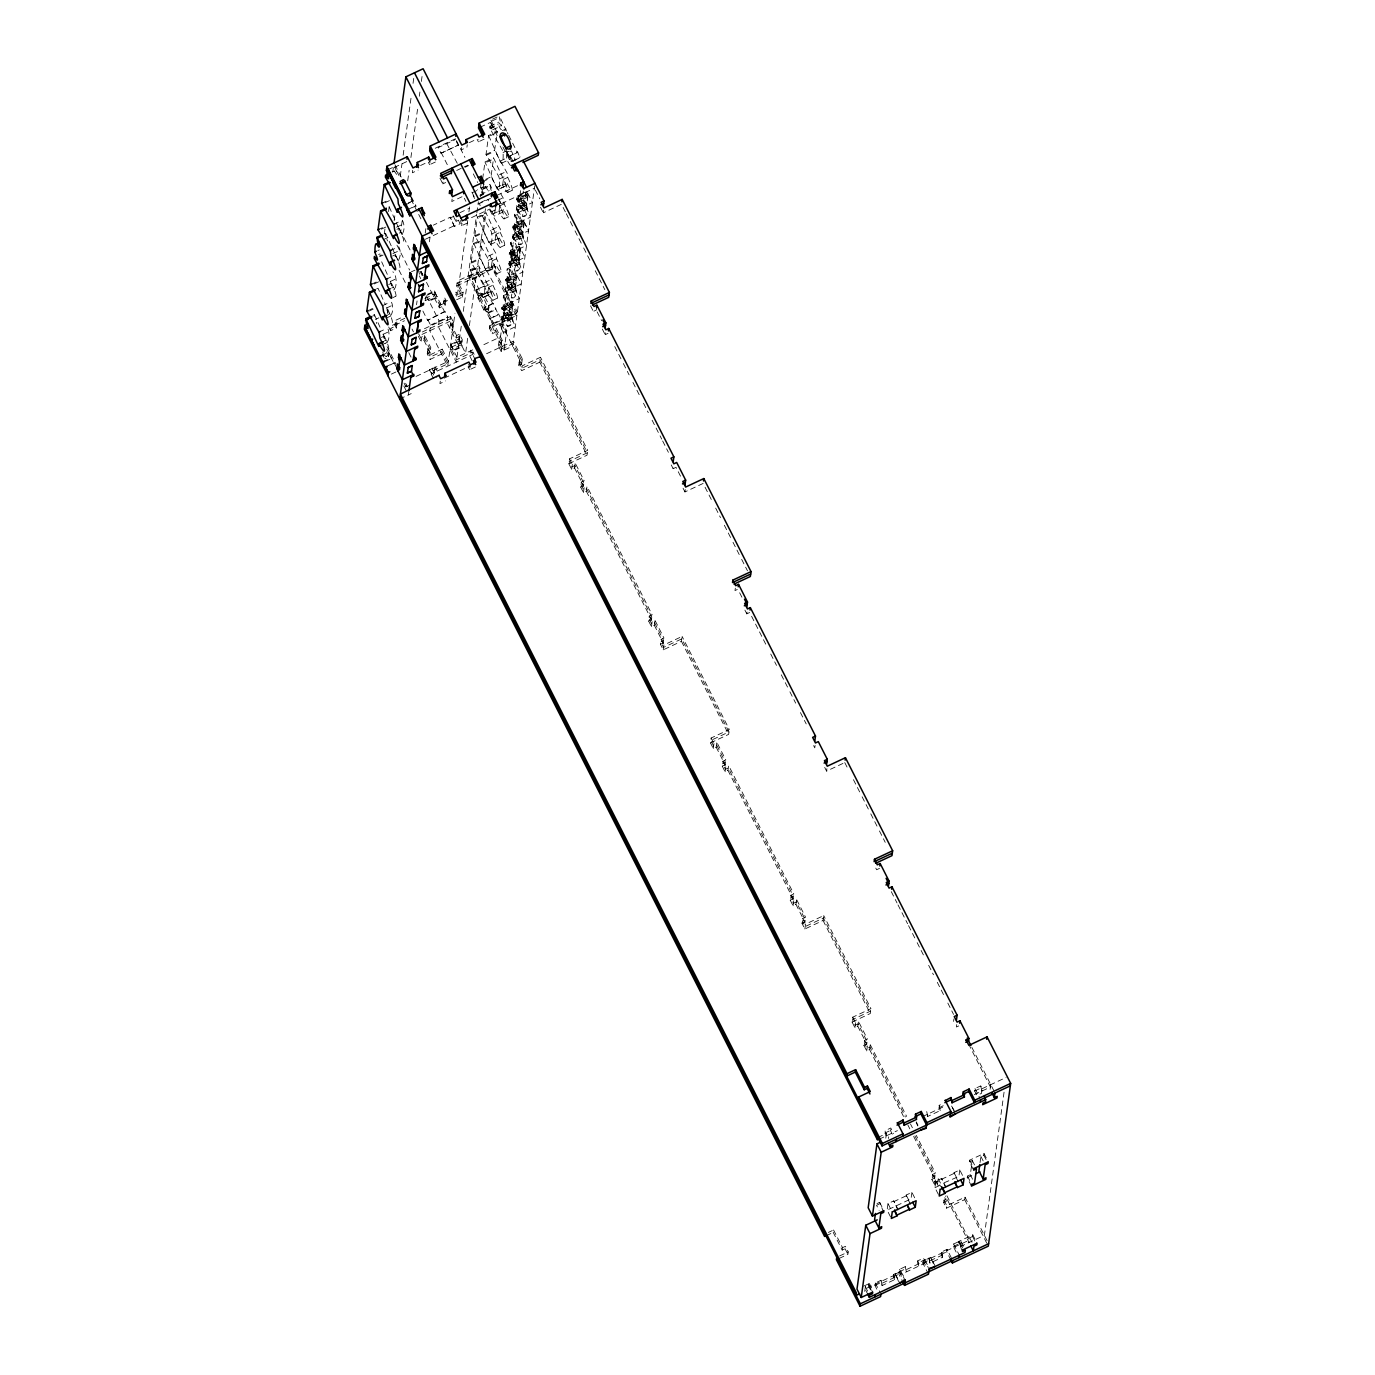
<?xml version="1.0" encoding="UTF-8"?>
<svg xmlns="http://www.w3.org/2000/svg" width="1375" height="1375" viewBox="0 0 1375 1375"><rect width="100%" height="100%" fill="white"/><g stroke="black" fill="none" stroke-linecap="round" stroke-linejoin="round"><path stroke-width="0.75" stroke-dasharray="5 3.75" d="M477.795 297.43L484.052 310.544L488.366 308.533L488.692 306.075C488.641 302.62 479.703 285.055 477.795 297.43C483.209 290.486 486.269 306.212 488.366 308.533A2.406 2.32 7.8 0 1 487.231 311.644A2.406 2.32 7.8 0 1 484.017 310.561M478.139 294.989L478.277 296.141M518.856 249.167L520.042 253.584L515.745 255.595C507.152 281.222 511.844 237.377 519.991 263.966C522.981 269.345 510.778 276.839 515.677 265.994L510.245 253.189L518.856 249.167L520.266 251.952L511.655 255.991L510.641 250.216L519.269 246.177L524.923 257.348L513.442 262.728L513.666 261.095L516.536 259.755L512.291 251.367L513.459 242.705L510.589 244.045L514.834 252.416L510.812 242.412L522.294 237.033L524.305 222.389L512.823 227.769L517.069 236.139L513.047 226.136L515.917 224.795L517.344 214.483L514.473 215.841L518.719 224.211L518.942 222.578L514.697 214.208L526.178 208.828L528.189 194.167L516.708 199.547L520.953 207.934L516.931 197.931L519.802 196.591L521.262 185.952M516.536 259.755L517.705 251.075L513.459 242.705M433.452 378.623L429.206 370.253L435.067 366.747L434.277 372.436L436.82 377.455M384.364 233.252L384.948 229.023M392.803 171.944L393.37 167.716M374.155 316.388L374.395 314.669L372.952 315.356M384.141 233.956L385.584 233.286L385.825 236.775M388.558 211.578L389.211 206.852L387.784 207.522M394.144 220.773L395.02 214.431M400.245 176.378L401.998 163.694M403.15 155.237L411.297 96.044M413.033 83.359L413.909 77.017M383.952 338.027L384.209 336.119L379.895 338.147M387.32 313.483L387.853 309.684L383.539 311.695M391.222 285.141L391.48 283.25L387.166 285.261M395.141 256.627L395.398 254.736L391.084 256.747M398.767 230.192L399.042 228.302L396.877 229.298M402.17 220.963L400.727 231.533L410.438 250.68M407.705 180.795L409.148 170.225M410.902 157.541L417.588 108.917M419.323 96.233L419.908 92.005M421.369 81.434L422.52 72.978M381.562 355.506L388.73 352.137L388.283 355.403L383.986 357.414L382.8 351.983M383.092 334.073C387.028 351.433 391.377 335.191 387.544 328.058M386.736 307.639C390.466 324.603 395.055 308.516 391.188 301.623M390.363 281.205C395.089 300.575 399.317 277.114 392.872 271.82M398.733 246.675C401.225 250.972 400.623 258.552 397.461 261.456M402.377 220.223C404.8 224.778 405.058 233.561 400.022 235.52M397.083 323.108L396.327 328.023L390.569 330.722L391.325 325.789L397.083 323.108L395.656 320.306L401.397 317.625M412.706 170.345L412.362 172.786L418.12 170.087M388.523 356.709L388.85 354.269M396.327 328.023L394.9 325.239L395.656 320.306M388.73 352.137L391.462 358.531L382.834 362.57M405.883 204.823L413.17 200.647L405.986 204.016M385.55 366.884L394.161 362.845L385.447 367.692M435.342 162.027L429.602 164.708L430.186 159.861M419.547 274.261L418.309 270.102M425.253 232.925L425.837 228.662M416.539 304.734L417.072 300.936M408.805 385.533L405.934 386.873L406.278 384.433M440.98 153.244L458.202 145.166L440.98 153.244L438.144 147.658L455.366 139.58M408.358 394.952L409.011 390.122M429.413 241.794L430.066 236.981M425.15 300.695L425.683 296.897M424.652 335.517L423.981 340.416L421.111 341.756L421.781 336.875L424.652 335.517L430.787 347.617L430.117 352.498L427.247 353.856L430.083 359.442L441.564 354.045L442.234 349.164L430.753 354.544L430.083 359.442M445.689 182.514L442.819 183.855L443.145 181.414L440.327 175.828M461.261 326.184L456.311 362.123L438.367 326.752L439.158 321.062L425.941 295.006M444.933 311.438L427.591 320.323L444.933 311.438L447.769 317.023L446.995 322.712L458.786 345.984L459.577 340.278L450.966 344.317L450.175 350.023L461.656 344.644L462.327 339.762L459.508 334.177L456.637 335.517L455.967 340.398L458.837 339.058L459.508 334.177M427.659 294.198L434.552 290.967L433.727 296.691L424.497 301.005M427.711 319.516L430.547 325.102L429.756 330.791L447.7 366.145L454.97 313.294M427.247 353.856L427.917 348.975L430.787 347.617M434.552 290.967L437.267 297.361L428.656 301.4M452.117 199.1L451.791 201.541L463.272 196.161L465.902 201.352M458.425 220.378L460.127 223.73L454.386 226.428L450.244 217.233L433.348 225.156M439.398 307.845L440.155 302.93L445.895 300.231L444.469 297.447L443.713 302.362L445.139 305.164L439.398 307.845L424.05 277.509M461.519 147.469L461.192 149.909L466.933 147.228L467.259 144.787M442.234 349.164L448.37 361.264L432.111 368.878L431.406 373.777L472.57 354.509L473.275 349.594L456.981 357.225L450.845 345.142L462.327 339.762M454.386 226.428L450.244 217.233M458.855 220.103L455.984 221.444L456.62 216.58M445.139 305.164L445.895 300.231M467.397 223.025L461.656 225.706L460.573 220.481M440.275 381.167L439.948 383.608L445.689 380.909M461.656 225.706L461.983 223.266M450.536 316.491L453.372 322.077L450.502 323.417L449.814 328.298L452.702 326.958L449.866 321.372L450.536 316.491L422.658 329.553M456.62 299.784L462.361 297.086L456.706 285.931L457.463 280.998L469.425 275.395L504.762 345.211M452.702 326.958L453.372 322.077M467.723 220.584L457.05 297.292L462.791 294.611L457.033 283.491L492.938 266.664L516.536 313.191L516.209 315.631L489.397 328.195L492.233 333.781L495.103 332.423L495.447 329.983L492.577 331.341L492.233 333.781M468.909 211.836L469.786 205.494M484.155 139.15L478.414 141.848L478.758 139.408M450.966 344.317L453.681 350.711L462.292 346.689L459.577 340.278M462.361 297.086L463.117 292.17L457.463 280.998M463.289 311.386L476.661 214.139M476.85 212.73L478.363 201.781M481.181 183.202L480.391 188.908L483.227 194.494L479.772 196.092M469.425 275.395L469.047 277.853L501.669 342.048L498.713 343.423L501.617 348.975M470.147 269.827L481.628 295.419C484.533 303.084 485.977 286.223 483.312 283.198L471.195 262.264L473.791 243.392L482.402 239.353L479.806 258.225L493.23 282.58L492.903 285.209L488.589 287.238A11.206 1.598 64.9 0 1 493.144 299.853A11.206 1.598 64.9 0 1 487.798 292.927L492.113 290.916L491.631 293.459L478.758 265.787L470.147 269.827L470.748 274.175A6.411 0.911 64.9 0 1 472.433 279.417A6.411 0.911 64.9 0 1 470.336 277.234L469.373 276.031L476.455 272.783M473.791 243.392L485.272 268.967C488.159 276.633 489.62 259.789 486.939 256.764L474.822 235.83L477.417 216.941L486.028 212.919L498.902 240.573L499.383 238.03L495.069 240.058A11.206 1.598 64.9 0 0 500.414 246.984A11.206 1.598 64.9 0 0 495.859 234.352L500.156 232.341L500.328 228.989L488.452 207.797M480.184 196.831L481.13 195.233M491.734 188.323L489.964 184.405L481.336 188.427L481.937 192.775A6.411 0.911 64.9 0 1 482.659 194.477M482.659 178.784L484.98 161.992L493.591 157.953L506.464 185.625L506.928 183.081L502.631 185.109A11.206 1.598 64.9 0 0 507.977 192.019A11.206 1.598 64.9 0 0 503.405 179.403L507.719 177.392L508.045 174.745L494.622 150.408L497.217 131.519L488.606 135.558L486.011 154.447L498.128 175.381C500.809 178.406 499.366 195.25 496.461 187.584L484.98 161.992M488.606 135.558L500.087 161.15C502.992 168.816 504.436 151.972 501.772 148.93L489.758 128.202L489.981 126.173L490.927 127.377A6.411 0.911 64.9 0 0 493.041 129.559A6.411 0.911 64.9 0 0 491.356 124.317L490.514 121.688M497.166 135.609L490.463 122.392L490.789 119.952L497.509 133.169M483.708 184.302L483.381 186.742L477.623 189.441M483.227 194.494L479.892 195.284M467.637 338.319L465.592 353.203L462.292 346.689M469.391 325.566L485.478 208.691M469.373 276.031L477.984 271.992L478.947 273.195A6.411 0.911 64.9 0 0 481.044 275.395A6.411 0.911 64.9 0 0 479.359 270.136L478.758 265.787M496.53 258.775L492.216 260.786A11.206 1.598 64.9 0 1 496.788 273.419A11.206 1.598 64.9 0 1 491.442 266.492L495.739 264.481A11.206 1.598 64.9 0 0 501.102 271.391A11.206 1.598 64.9 0 0 496.53 258.775L495.825 253.258L483.433 231.791L486.028 212.919M491.27 190.438A6.411 0.911 64.9 0 0 490.566 188.736L489.964 184.405M504.092 203.827L499.778 205.838A11.206 1.598 64.9 0 1 504.35 218.47A11.206 1.598 64.9 0 1 498.988 211.544L503.302 209.516A11.206 1.598 64.9 0 0 508.647 216.442A11.206 1.598 64.9 0 0 504.092 203.827L503.37 198.292L490.995 176.842L493.591 157.953M501.6 129.766C500.139 130.539 496.512 119.831 499.555 123.338A6.411 0.911 64.9 0 0 501.652 125.538A6.411 0.911 64.9 0 0 499.967 120.278L499.245 116.789M475.767 290.073L484.378 286.034L475.767 290.073L478.603 295.659L478.156 298.908L482.453 296.897L482.797 294.456L487.094 292.428L484.378 286.034M475.355 367.022L469.614 369.703L470.284 364.822M495.155 210.014L491.322 211.819L491.666 209.361M506.567 131.158L499.366 115.93M481.8 215.205L490.583 230.33C493.247 233.355 491.803 250.198 488.898 242.533L477.417 216.941M495.447 208.072L494.209 216.098L490.05 207.831M484.052 310.544L484.498 307.295L493.109 303.256L498.438 314.772L489.809 318.794L498.541 313.947L501.377 319.533M508.698 135.352L517.43 152.573L508.819 156.595L505.983 151.027M487.798 292.927L488.589 287.238M491.442 266.492L492.216 260.786M495.069 240.058L495.859 234.352M498.988 211.544L499.778 205.838M502.631 185.109L503.405 179.403M510.589 165.55A11.206 1.598 64.9 0 1 506.258 158.658L507.048 152.969L511.362 150.958A11.206 1.598 64.9 0 1 515.298 160.342M498.85 198.619L501.273 204.445L498.73 199.427M516.209 315.631L492.594 269.105L492.938 266.664M484.498 307.295L487.214 313.689L495.842 309.65M508.819 156.595L517.55 151.748L520.025 157.678L511.414 161.717L520.145 156.87M488.555 309.856L488.881 307.416M482.402 239.353L495.275 267.025L495.739 264.481M498.661 203.792L502.923 212.059L503.302 209.516M505.931 150.923L510.091 159.191L510.572 156.647L506.258 158.658M489.397 328.195L489.741 325.755L516.536 313.191M488.692 306.075L493.109 303.256M489.93 317.986L492.766 323.572L492.319 326.82L504.109 350.092L506.756 330.825L501.102 319.67M499.4 325.445L502.27 324.087L506.516 332.475L503.645 333.816L499.623 323.812L511.105 318.433L513.116 303.772L501.634 309.152L505.88 317.539L517.395 312.142L511.723 300.97L503.113 305.009L504.127 310.784L512.737 306.745L511.311 303.961L502.7 308L508.148 320.787C503.198 331.667 515.436 324.156 512.445 318.777C504.281 292.222 499.572 336.016 508.2 310.406L512.514 308.378M501.634 309.152L501.858 307.536L504.728 306.178L506.155 295.883L503.284 297.223L507.53 305.594L510.4 304.253M503.284 297.223L503.508 295.591L514.989 290.211L517 275.567L505.519 280.947L509.764 289.317L505.742 279.314L508.613 277.973L509.833 269.277L506.962 270.617L511.208 279.005L507.186 269.002L518.667 263.622L520.678 248.961L509.197 254.341L513.442 262.728M505.519 280.947L505.742 279.314M510.589 244.045L510.812 242.412M512.823 227.769L513.047 226.136M514.473 215.841L514.697 214.208M516.708 199.547L516.931 197.931M506.962 270.617L507.186 269.002M509.197 254.341L509.42 252.725L512.291 251.367M503.645 333.816L503.869 332.183L515.384 326.786L509.936 313.998L501.325 318.037L500.93 322.798L521.658 363.756L518.787 365.097L521.623 370.683L539.808 362.158L540.478 357.277L522.294 365.802L521.623 370.683M511.362 316.783L502.734 320.822L501.738 315.047L510.348 311.008L511.758 313.809L507.461 315.82L511.706 324.191L507.392 326.219L501.738 315.047M503.113 305.009L508.784 316.181L510.641 302.62L505.209 289.816L513.82 285.777L519.252 298.581L507.753 303.961L507.53 305.594M515.23 288.578L506.619 292.617L505.381 288.458L505.605 286.842L514.233 282.803L515.642 285.587C498.523 299.561 512.205 267.592 516.33 290.555C515.797 303.291 507.238 298.048 505.605 286.842M506.584 279.778L507.994 282.58L516.622 278.541L515.195 275.739L516.398 280.173L512.084 282.184L511.311 287.616L515.591 295.986L511.277 297.997L512.016 292.583L506.584 279.778L522.913 271.992L517.481 259.205L508.853 263.227L514.302 276.031L512.652 287.959L506.997 276.805L515.608 272.766L521.28 283.92L504.986 291.448M507.994 282.58L506.997 276.805M518.891 261.989L510.28 266.028L509.266 260.253L517.877 256.214L519.303 258.998L514.989 261.027L519.234 269.397L514.938 271.408L509.266 260.253M510.641 250.216L516.312 261.37L517.962 249.442L512.514 236.638L521.125 232.616L522.552 235.4L513.923 239.439L512.514 236.638M513.923 239.439L512.927 233.664L521.538 229.625L522.947 232.409C505.863 246.4 519.527 214.397 523.634 237.377C523.102 250.233 514.955 244.441 512.927 233.664M522.5 222.578L523.703 226.995L519.389 229.006L518.633 234.438L522.895 242.808L518.564 244.836L519.338 239.405L513.889 226.6L522.5 222.578L523.927 225.363L515.316 229.402L513.889 226.6M515.316 229.402L514.302 223.627L522.913 219.588L528.584 230.759L512.291 238.27M514.302 223.627L519.973 234.781L521.83 221.22L516.398 208.433L525.009 204.394L530.441 217.181L518.942 222.578M526.419 207.178L517.808 211.217L516.587 207.075L516.811 205.442L525.422 201.403L526.831 204.205C509.712 218.161 523.394 186.209 527.519 209.172C526.986 221.908 518.427 216.648 516.811 205.442M526.384 194.356L527.587 198.773L523.273 200.802L522.5 206.233L526.78 214.603L522.466 216.614L523.222 211.183L517.773 198.395L526.384 194.356L527.811 197.141L519.183 201.18L517.773 198.395M519.183 201.18L518.186 195.405L526.797 191.366L532.469 202.537L516.175 210.066M498.369 345.864L499.125 340.948L501.995 339.608L501.239 344.523L498.369 345.864L501.205 351.45L512.737 346.053M502.27 324.087L500.517 336.841L481.748 345.641M501.205 351.45L501.961 346.534L499.125 340.948M505.88 317.539L501.858 307.536M522.998 193.514L523.325 191.073M525.834 192.122L523.841 206.577L518.186 195.405M502.923 319.464L511.534 315.442L510.348 311.008M511.311 303.961L511.088 305.594L502.477 309.616M504.298 309.427L512.927 305.387L511.723 300.97M506.808 291.259L515.419 287.22L514.233 282.803M508.183 281.222L516.794 277.183L515.608 272.766M510.469 264.67L519.08 260.631L517.877 256.214M511.844 254.633L520.455 250.594L519.269 246.177M521.125 232.616L526.573 245.403L515.058 250.8M514.112 238.081L522.723 234.042L521.538 229.625M515.505 228.044L524.116 224.005L522.913 219.588M517.997 209.859L526.608 205.838L525.422 201.403M519.372 199.822L527.983 195.8L526.797 191.366M512.686 346.07L534.737 185.745M518.787 365.097L519.458 360.216L522.328 358.875L513.356 341.189L484.103 354.887M521.658 363.756L522.328 358.875M565.366 211.87L561.516 204.273L543.331 212.781L544.002 207.9M571.656 469.322L572.327 464.441L575.197 463.083L574.527 467.981L571.656 469.322L568.82 463.736L569.508 458.855L587.692 450.33L540.478 357.277M596.578 307.639L596.234 310.08L593.364 311.42L593.708 308.98M583.464 492.577L584.134 487.695L587.005 486.355L586.334 491.236L583.464 492.577L580.628 487.008L581.298 482.109L584.169 480.769L575.197 463.083M568.82 463.736L587.022 455.211L587.692 450.33M580.628 487.008L583.498 485.65L584.169 480.769M608.042 333.352L605.172 334.692L605.516 332.252L608.386 330.894M651.441 626.587L652.111 621.689L654.981 620.348L654.311 625.23L651.441 626.587L648.605 621.002L649.275 616.12L652.145 614.763L587.005 486.355M648.605 621.002L651.475 619.644L652.145 614.763M680.505 476.18L676.019 467.345L673.148 468.686L673.492 466.245M663.248 649.842L663.919 644.961L682.103 636.436L681.433 641.317L663.248 649.842L660.413 644.256L661.083 639.375L663.953 638.034L654.981 620.348M660.413 644.256L663.283 642.916L663.953 638.034M703.141 483.433L684.956 491.941L685.283 489.5M713.281 748.481L713.952 743.6L716.822 742.259L716.152 747.141L713.281 748.481L710.445 742.895L711.133 738.014L729.317 729.489L682.103 636.436M735.333 588.139L734.989 590.58L737.859 589.239M725.089 771.736L725.759 766.855L728.63 765.514L727.959 770.395L725.089 771.736L722.253 766.167L722.923 761.269L725.794 759.928L716.822 742.259M710.445 742.895L728.647 734.37L729.317 729.489M722.253 766.167L725.123 764.809L725.794 759.928M749.667 612.511L746.797 613.852L747.141 611.411M793.066 905.747L793.736 900.848L796.606 899.508L795.936 904.389L793.066 905.747L790.23 900.161L790.9 895.28L793.787 893.922L728.63 765.514M790.23 900.161L793.1 898.803L793.787 893.922M815.117 745.405L814.773 747.845L811.938 742.259M804.873 929.002L805.544 924.12L823.728 915.595L823.058 920.477L804.873 929.002L802.038 923.416L802.708 918.534L805.578 917.194L796.606 899.508M802.038 923.416L804.908 922.075L805.578 917.194M842.944 763.434L826.581 771.1L826.908 768.659M854.906 1027.641L855.577 1022.759L858.447 1021.419L857.777 1026.3L854.906 1027.641L852.087 1022.055L852.758 1017.173L870.942 1008.648L823.728 915.595M842.205 1250.098L842.531 1247.658L845.402 1246.317L845.075 1248.758L842.205 1250.098L833.233 1232.43L833.559 1229.989L828.403 1232.412M866.714 1050.895L867.384 1046.014L870.255 1044.673L869.584 1049.555L866.714 1050.895L863.878 1045.327L864.548 1040.428L867.419 1039.087L858.447 1021.419M852.087 1022.055L870.272 1013.53L870.942 1008.648M863.878 1045.327L866.748 1043.969L867.419 1039.087M839.283 1258.383L847.911 1254.344L848.237 1251.903L845.402 1246.317M886.102 1135.939L885.019 1130.714L890.759 1128.016L893.595 1133.602M864.72 1291.4L865.373 1286.708L868.244 1285.367L868.467 1283.734L872.712 1292.105M885.792 1138.191L886.428 1133.498L885.019 1130.714M883.678 1212.355L879.656 1202.352L875.823 1204.139M888.439 1138.483L888.662 1136.85M863.638 1286.158L869.378 1283.477L869.052 1285.917L871.887 1291.503M892.306 1134.186L890.416 1130.456L890.759 1128.016M876.82 1289.166L874.93 1285.436L875.273 1282.995L881.014 1280.314L882.097 1285.539L894.541 1279.712L893.458 1274.487L904.939 1269.108L905.283 1266.667L899.542 1269.348L898.872 1274.23L903.117 1282.617M890.502 1216.806L887.098 1210.103L887.992 1203.589L893.733 1200.908L897.978 1209.278M882.097 1285.539L881.014 1280.314M897.875 1210.086L893.733 1200.908M894.541 1279.712L893.458 1274.487M898.614 1281.534L895.331 1274.023L901.072 1271.325L903.616 1276.361M910.319 1204.259L906.177 1195.064L911.917 1192.383L916.162 1200.753M901.072 1271.325L900.625 1274.591L924.55 1263.384L924.997 1260.119L930.737 1257.438L934.983 1265.808M911.917 1192.383L911.023 1198.897L887.098 1210.103M905.283 1266.667L906.366 1271.892L904.939 1269.108M927.73 1116.448L926.647 1111.206L927.73 1116.448L940.173 1110.622L939.091 1105.38L942.923 1103.592M917.727 1260.841L918.809 1266.066L917.727 1260.841L923.467 1258.142L928.194 1267.441M940.173 1110.622L939.091 1105.38M934.691 1184.906L935.361 1180.008L938.231 1178.667L937.561 1183.548L934.691 1184.906L931.855 1179.32L932.525 1174.439L935.413 1173.081L916.248 1135.32M953.58 1021.419L953.906 1018.978M928.469 1274.195L922.797 1263.023L923.467 1258.142M931.855 1179.32L934.742 1177.963L935.413 1173.081M956.742 1024.564L956.398 1027.005L959.269 1025.664M938.352 1194.377L934.948 1187.691L935.859 1181.177L941.6 1178.478L945.845 1186.866M951.311 1257.747L947.066 1249.377L941.325 1252.058L942.408 1257.3L929.964 1263.127L928.881 1257.902L917.383 1263.281M929.964 1263.127L928.881 1257.902M933.178 1263.264L930.737 1257.438M945.725 1187.673L941.6 1178.478M951.552 1106.05L955.058 1111.928M943.662 1202.575L944.006 1200.134L946.877 1198.794L946.533 1201.234L943.662 1202.575L946.498 1208.161L964.683 1199.636L965.027 1197.195L946.825 1205.72L946.498 1208.161M942.408 1257.3L941.325 1252.058M958.169 1181.847L954.044 1172.652L959.784 1169.97L964.03 1178.341M950.984 1260.188L946.722 1251.817L947.066 1249.377M959.784 1169.97L958.891 1176.467L940.809 1184.184M956.123 1252.041L953.288 1246.455L953.614 1244.014L959.372 1241.333L964.184 1250.82M976.542 1094.723L974.652 1091.011L974.995 1088.57L980.736 1085.872L982.163 1088.673L981.509 1093.366L978.639 1094.706M962.466 1251.594L958.444 1241.591L972.795 1234.87L977.041 1243.241M971.472 1186.092L967.227 1177.722L967.45 1176.089L970.32 1174.748L972.28 1160.483L969.409 1161.823L973.655 1170.194M969.409 1161.823L969.633 1160.191L983.984 1153.47L988.247 1161.841M1004.059 1092.197L984.38 1235.352L960.437 1246.558L959.372 1241.333M981.819 1091.114L980.736 1085.872M960.437 1246.558L961.091 1241.866L958.22 1243.223M972.795 1234.87L972.572 1236.486L969.702 1237.827L969.066 1242.536L945.45 1196.009M980.048 1162.562L980.891 1156.444L983.761 1155.103L983.984 1153.47M990.12 1089.327L990.773 1084.634M394.625 289.472L393.542 289.97M390.981 315.906L384.209 319M502.923 212.059L494.313 216.098M394.78 166.908L395.587 169.159A6.411 0.911 64.9 0 1 397.272 174.419A6.411 0.911 64.9 0 1 395.175 172.236L394.213 171.016L394.298 173.628M477.984 271.992L477.658 273.831L484.275 286.859M492.542 119.127L497.939 116.6M387.939 169.727L393.319 167.2M491.958 121L499.125 117.648M406.708 161.614L394.745 167.217L399.523 176.67M435.222 148.259L455.52 138.755M480.202 127.188L490.463 122.392M392.064 172.03L394.213 171.016M489.878 126.277L498.592 122.134M489.655 127.995L498.266 123.973M490.067 128.769L497.234 125.4M492.834 129.8L501.462 125.761M420.527 165.516L428.192 161.923L429.602 164.708M469.339 142.639L477.005 139.047L478.414 141.848M490.445 135.712L497.63 132.361L497.217 131.519M502.391 130.642L505.983 128.958M504.436 130.436L505.863 129.766M381.631 203.328L388.816 199.959M486.011 154.447L494.622 150.408M384.914 202.744L390.655 200.062M486.423 155.203L493.608 151.834M456.706 170.448L462.275 167.836M464.131 166.959L467.861 165.223M465.145 167.252L468.583 165.636M503.078 152.539L506.67 150.855M486.819 162.147L493.986 158.795M500.087 161.15L507.272 157.781M501.583 163.23L510.228 159.088M407.155 209.791L415.766 205.769L407.034 210.616M378.005 229.763L385.189 226.411M485.616 179.369L490.995 176.842M381.288 229.178L387.028 226.497M482.797 181.638L489.964 178.286M393.766 224.262L400.933 220.911M499.572 174.711L506.756 171.342M396.498 227.202L403.683 223.833M499.434 178.973L506.619 175.622M476.936 190.523L471.78 192.93L474.616 198.516M483.175 188.598L490.359 185.23M482.539 189.475L489.723 186.106M383.488 239.594L388.661 237.17M480.477 194.752L489.191 190.609M399.266 233.114L400.692 232.444L402.188 234.523M496.461 187.584L503.645 184.216M499.417 188.891L506.602 185.522L497.939 189.664M377.816 250.611L379.259 249.941M480.769 202.4L487.936 199.031M459.852 212.73L469.408 208.261M478.019 204.222L491.442 197.931M497.148 195.267L517.791 185.591M450.123 218.041L453.956 216.253M378.623 254.547L380.067 253.877M379.827 255.595L381.253 254.925M390.122 250.697L397.306 247.345M497.733 200.303L503.113 197.777M379.517 256.695L383.109 255.011M392.872 253.636L400.039 250.267M495.808 205.425L502.992 202.056M425.305 239.284L454.489 225.603M471.505 217.645L489.913 209.017L491.322 211.819M501.394 203.638L534.394 188.186M517.962 197.037L526.573 192.998M479.256 217.112L486.441 213.744M517.55 200.028L526.161 195.989M492.817 214.019L500.002 210.667M516.587 207.075L525.198 203.036M521.177 206.302L524.047 204.961L519.802 196.591M372.247 283.886L376.183 282.03M474.822 235.83L483.433 231.791M374.086 283.972L379.466 281.445M475.234 236.586L482.419 233.234M386.203 279.211L393.387 275.859M492.009 229.659L499.194 226.291M390.38 281.48L396.12 278.781M411.366 271.837L414.958 270.153M491.889 233.939L499.056 230.57M376.595 288.905L378.022 288.234L385.344 304.545M514.078 225.242L522.689 221.22M475.63 243.547L482.797 240.178M513.666 228.233L522.277 224.194M391.703 288.062L393.147 287.392M488.898 242.533L496.083 239.181M490.394 244.612L499.039 240.47M512.703 235.297L521.314 231.258M392.975 297.584L395.794 296.261M369.686 309.805L372.556 308.464M471.195 262.264L479.806 258.225M368.655 311.248L375.839 307.88M471.591 263.037L478.775 259.669M382.577 305.663L389.744 302.294M488.383 256.094L495.567 252.725M386.753 307.914L392.494 305.233M488.245 260.373L495.43 257.005M471.986 269.981L479.17 266.613M510.417 251.831L519.045 247.809M471.35 270.858L478.534 267.506M510.022 254.822L518.633 250.783M375.409 319.43L378.83 317.831M427.109 295.212L434.483 291.758L444.83 312.245M388.077 314.497L389.503 313.827M485.272 268.967L492.439 265.616M424.841 298.564L434.156 294.198M486.75 271.047L495.413 266.922M456.706 285.931L492.594 269.105M509.042 261.869L517.653 257.847M472.244 279.658L480.855 275.619M428.777 300.592L437.387 296.553M508.63 264.859L517.241 260.82M404.817 318.312L395.244 322.798L396.739 325.548L390.913 328.281M463.117 292.17L457.377 294.852L455.967 292.067L457.05 297.292L455.538 294.542M378.933 332.097L386.117 328.728M484.739 282.528L491.923 279.159M394.9 325.239L404.473 320.753M443.713 302.362L447.545 300.575M439.725 305.405L445.552 302.672L444.056 299.922M383.109 334.348L388.85 331.667M484.619 286.808L491.786 283.439M506.773 278.42L515.384 274.381M506.361 281.411L514.972 277.372M478.603 295.659L487.214 291.62M384.433 340.931L385.877 340.261M481.628 295.419L488.812 292.05M380.583 345.434L385.962 342.908M484.602 296.708L491.769 293.356M385.206 343.355L387.355 342.341M483.123 297.498L491.734 293.459M505.381 288.458L514.009 284.436M430.547 325.102L447.769 317.023M422.331 331.994L450.192 318.931L453.028 324.517L450.158 325.858L456.294 337.958L459.164 336.617L462 342.203L450.519 347.583L456.655 359.666L472.948 352.034L475.784 357.62M421.988 334.434L449.866 321.372M382.164 355.988L384.312 354.973A2.406 2.32 7.8 0 0 387.527 356.056A2.406 2.32 7.8 0 0 388.627 352.963M382.955 361.762L391.566 357.723M487.334 312.864L495.945 308.842M502.889 306.642L511.5 302.603M501.514 316.68L510.125 312.641M506.103 315.906L508.973 314.566L504.728 306.178M492.766 323.572L509.712 315.631M391.377 374.103L399.42 370.339M453.784 349.903L462.413 345.864M416.058 376.406L429.206 370.253M501.531 349.009L513.03 343.63L522.002 361.316L519.114 362.656L521.95 368.242L540.134 359.717L587.348 452.77L569.164 461.295L572 466.881L574.87 465.541L583.842 483.209L580.972 484.55L583.791 490.136L586.678 488.795L651.819 617.203L648.948 618.561L651.784 624.13L654.655 622.789L663.627 640.475L660.756 641.816L663.575 647.402L681.759 638.877L728.973 731.93L710.789 740.455L713.625 746.041L716.495 744.7L725.467 762.369L722.597 763.709L725.416 769.295L728.303 767.955L793.444 896.362L790.573 897.72L793.409 903.306L796.28 901.948L805.252 919.634L802.381 920.975L805.2 926.561L823.402 918.036L870.598 1011.089L852.414 1019.614L855.25 1025.2L858.12 1023.859L867.092 1041.528L864.222 1042.886L867.058 1048.455L869.928 1047.114L905.369 1116.981M399.747 398.973L411.228 393.594M444.263 378.125L470.216 365.973M879.502 868.398L876.614 869.739L874.741 866.027M884.675 1133.155L890.416 1130.456M938.764 1107.82L944.505 1105.139M974.652 1091.011L980.409 1088.312M877.817 1137.538L886.428 1133.498M922.333 1116.689L944.419 1106.342M982.163 1088.673L1006.087 1077.467M879.209 1139.17L897.411 1130.645M974.273 1094.638L990.43 1087.075L969.667 1046.134M879.433 1203.967L876.562 1205.325L879.106 1210.344M893.63 1201.716L906.073 1195.889M941.48 1179.303L953.923 1173.477M826.341 1235.661L833.233 1232.43M934.948 1187.691L940.706 1184.992M967.227 1177.722L972.606 1175.195M839.627 1255.942L848.237 1251.903M953.288 1246.455L959.028 1243.773M895.211 1274.831L865.064 1288.959L867.608 1293.978M906.692 1269.452L919.136 1263.625M930.634 1258.245L969.392 1240.078L946.739 1195.425M874.93 1285.436L880.688 1282.755M893.131 1276.928L898.872 1274.23M922.797 1263.023L928.538 1260.342M940.981 1254.516L946.722 1251.817M882.423 1283.098L894.867 1277.272M930.291 1260.686L942.734 1254.859M507.736 192.431L512.119 190.369M504.092 218.866L508.475 216.82M500.173 247.38L504.556 245.334M496.547 273.814L500.93 271.769M492.903 300.248L497.286 298.203M398.441 260.958L397.066 258.878M485.719 186.691L487.661 190.042M566.328 213.761L574.045 228.955M575.008 230.862L582.708 246.056M583.67 247.947L591.387 263.141M595.237 270.738L604.863 289.73M705.066 487.231L711.82 500.517M715.67 508.114L720.483 517.619M724.333 525.216L732.05 540.409M733.013 542.3L740.712 557.494M741.675 559.384L747.467 570.78M844.766 762.592L847.653 768.281M853.445 779.677L861.145 794.87M862.108 796.778L869.825 811.972M870.788 813.862L878.487 829.056M879.45 830.947L885.225 842.342M971.884 1047.406L994.177 1091.338M507.289 132.567L507.994 133.959M535.288 189.956L539.773 198.791M597.145 311.85L601.631 320.684M614.745 346.569L622.411 361.677M623.373 363.55L629.114 374.894M632.947 382.439L639.667 395.656M643.5 403.219L648.278 412.655M652.111 420.217L661.702 439.089M662.647 440.98L668.405 452.306M739.664 592.78L742.345 598.073M751.592 616.275L766.906 646.491M770.739 654.053L776.497 665.38M781.292 674.816L788.958 689.923M789.903 691.814L795.661 703.141M800.439 712.594L806.197 723.92M891.292 891.67L897.05 902.997M897.995 904.888L907.586 923.759M908.548 925.65L916.197 940.758M917.159 942.648L924.825 957.756M928.658 965.319L933.453 974.755M937.286 982.3L943.989 995.534M947.822 1003.08L953.562 1014.406M540.495 207.213L543.331 212.781M590.545 305.834L593.364 311.42M602.336 329.106L605.172 334.692M671.258 464.956L673.148 468.686M683.066 488.228L684.956 491.941M744.906 610.122L746.797 613.852M824.691 767.388L826.581 771.1M507.083 152.041L511.878 161.494M502.923 146.936L510.589 162.044M974.995 1088.57L979.722 1097.869M524.305 222.389L528.567 230.759M516.398 208.433L517.808 211.217M517.344 214.483L521.589 222.87M515.917 224.795L520.163 233.166M983.761 1155.103L986.322 1160.122M980.891 1156.444L983.452 1161.463M952.411 1107.717L954.955 1112.753M456.466 140.611L464.922 157.386M473.292 173.869L477.675 182.514M456.311 141.453L458.202 145.166M972.28 1160.483L976.525 1168.853M510.245 253.189L511.655 255.991M509.42 252.725L513.666 261.095M969.633 1160.191L973.878 1168.578M508.853 263.227L510.28 266.028M457.256 163.281L446.755 143.619M471.883 192.122L474.512 197.312M970.32 1174.748L974.566 1183.119M509.833 269.277L514.078 277.647L512.858 286.344L508.613 277.973M967.45 1176.089L971.695 1184.477M441.083 152.419L448.645 167.32M954.044 1172.652L958.289 1181.022M505.209 289.816L506.619 292.617M965.027 1197.195L988.625 1243.722M539.808 362.158L587.022 455.211M681.433 641.317L728.647 734.37M823.058 920.477L870.272 1013.53M964.683 1199.636L987.336 1244.306M503.508 295.591L507.753 303.961M439.983 178.269L442.819 183.855M428.519 159.483L429.928 162.267M916.248 1121.828L917.95 1125.18M502.7 308L504.127 310.784M916.145 1122.636L917.83 1125.987M972.572 1236.486L976.817 1244.856M453.166 215.875L455.984 221.444M969.702 1237.827L972.262 1242.862M870.255 1044.673L906.658 1116.431M910.491 1123.994L912.416 1127.758M938.231 1178.667L941.067 1184.253M501.325 318.037L502.734 320.822M487.094 292.428L493.006 304.064M914.942 1135.87L935.069 1175.522L932.198 1176.88L935.034 1182.466L937.905 1181.108L940.586 1186.419M574.527 467.981L583.498 485.65M586.334 491.236L651.475 619.644M654.311 625.23L663.283 642.916M716.152 747.141L725.123 764.809M727.959 770.395L793.1 898.803M795.936 904.389L804.908 922.075M857.777 1026.3L866.748 1043.969M869.584 1049.555L904.08 1117.548M907.913 1125.094L909.82 1128.875M913.653 1136.42L934.742 1177.963M944.745 1197.694L946.533 1201.234M519.458 360.216L522.294 365.802M569.508 458.855L572.327 464.441M581.298 482.109L584.134 487.695M649.275 616.12L652.111 621.689M661.083 639.375L663.919 644.961M711.133 738.014L713.952 743.6M722.923 761.269L725.759 766.855M790.9 895.28L793.736 900.848M802.708 918.534L805.544 924.12M852.758 1017.173L855.577 1022.759M864.548 1040.428L867.384 1046.014M932.525 1174.439L935.361 1180.008M935.859 1181.177L940.105 1189.547M499.623 323.812L503.869 332.183M944.006 1200.134L946.825 1205.72M961.091 1241.866L965.336 1250.253M958.444 1241.591L962.689 1249.961M489.741 325.755L492.577 331.341M953.614 1244.014L959.286 1255.186M394.986 164.811L401.603 177.839M411.366 196.883L416.161 206.319M410.231 195.869L413.05 201.455M411.022 199.323L417.725 212.541M418.688 214.431L421.558 220.103M906.177 1195.064L910.422 1203.452M475.406 360.078L470.473 350.144L469.7 355.85L473.086 362.553M458.837 339.058L461.656 344.644M450.502 323.417L456.637 335.517M924.997 1260.119L929.242 1268.489M434.07 294.25L439.811 305.37M421.042 271.305L422.744 274.656M468.531 364.478L469.958 367.262M923.141 1260.583L926.252 1266.719M421.128 271.752L423.087 275.584M419.959 271.27L422.795 276.856M468.205 366.919L469.614 369.703M419.323 275.877L420.75 278.661M887.992 1203.589L892.237 1211.959M396.963 245.145L409.613 270.05M879.656 1202.352L883.902 1210.722M422.881 311.025L427.591 320.323M399.042 270.256L405.848 283.662M899.542 1269.348L905.197 1280.52M899.198 1271.789L903.925 1281.105M423.981 340.416L430.117 352.498M427.917 348.975L430.753 354.544M418.602 333.73L421.438 339.316L424.308 337.975L430.444 350.058L427.573 351.416L430.409 356.984L441.891 351.605L448.027 363.705L431.733 371.336L433.675 375.048M435.067 366.747L438.453 373.433M895.331 1274.023L899.577 1282.394M418.275 336.17L421.111 341.756M412.036 329.055L413.445 331.839M432.111 368.878L434.947 374.464M429.309 369.428L433.572 377.798M408.77 352.653L411.125 357.311M875.273 1282.995L880 1292.311M388.695 326.992L390.569 330.722M869.378 1283.477L873.159 1290.919M868.244 1285.367L872.489 1293.737M865.373 1286.708L867.917 1291.727M845.075 1248.758L847.911 1254.344M387.114 346.672L395.742 363.67M405.642 383.35L407.344 386.702M394.161 362.845L396.997 368.431M386.787 349.113L394.436 364.22M404.027 383.109L405.934 386.873M833.559 1229.989L842.531 1247.658M386.547 351.983L388.283 355.403A2.406 2.32 7.8 0 1 384.914 358.394M403.82 385.997L406.536 391.359M382.456 354.423L383.986 357.414M481.336 188.427L484.516 195.456M389.211 206.852L400.692 232.444M385.584 233.286L391.514 246.503M381.666 261.8L387.595 275.017M374.395 314.669L380.325 327.886M392.219 248.05L396.361 257.331M480.167 205.7L479.325 203.07M488.417 200.819L487.97 199.392M391.48 283.25A11.206 1.598 64.9 0 1 395.897 294.405A11.206 1.598 64.9 0 1 393.817 294.336M387.853 309.684A11.206 1.598 64.9 0 1 392.27 320.856A11.206 1.598 64.9 0 1 390.191 320.787M384.209 336.119A11.206 1.598 64.9 0 1 388.627 347.291A11.206 1.598 64.9 0 1 386.547 347.222M376.269 322.317A6.411 0.911 64.9 0 1 376.613 323.555M399.042 228.302A11.206 1.598 64.9 0 1 403.339 238.941A11.206 1.598 64.9 0 1 402.033 240.264M395.398 254.736A11.206 1.598 64.9 0 1 399.558 264.825A11.206 1.598 64.9 0 1 398.939 267.317M386.891 239.336A6.411 0.911 64.9 0 1 387.475 240.917M500.156 232.341A11.206 1.598 64.9 0 1 504.728 244.956A11.206 1.598 64.9 0 1 499.383 238.03M492.903 285.209A11.206 1.598 64.9 0 1 497.458 297.842A11.206 1.598 64.9 0 1 492.113 290.916M507.048 152.969A11.206 1.598 64.9 0 1 510.572 161.081M513.391 161.597A11.206 1.598 64.9 0 1 510.572 156.647M507.719 177.392A11.206 1.598 64.9 0 1 512.291 190.008A11.206 1.598 64.9 0 1 506.928 183.081M488.658 306.109A2.406 2.32 7.8 0 1 487.558 309.203A2.406 2.32 7.8 0 1 484.344 308.12M509.266 151.319A2.406 2.32 7.8 0 1 506.98 151.216M523.377 210.908L527.519 209.172L523.377 210.908M519.492 239.113L523.634 237.377L519.492 239.113M515.866 265.684L519.991 263.966L515.866 265.684M512.188 292.291L516.33 290.555L512.188 292.291M508.303 320.512L512.445 318.777L508.303 320.512"/><path stroke-width="1.5" d="M388.008 375.238L388.266 373.278L364.667 326.752L364.994 324.912L365.956 326.133A6.411 0.911 64.9 0 0 368.053 328.316A6.411 0.911 64.9 0 0 366.369 323.056L365.767 318.708L370.803 316.353M383.419 341.825L379.122 343.836A11.206 1.598 64.9 0 0 384.467 350.763A11.206 1.598 64.9 0 0 379.895 338.147L379.191 332.613L366.816 311.162L369.411 292.273L375.152 289.575M387.062 315.373L382.748 317.402A11.206 1.598 64.9 0 0 388.111 324.328A11.206 1.598 64.9 0 0 383.539 311.695L382.817 306.178L370.442 284.711L373.037 265.839L378.778 263.141M389.262 289.609L386.392 290.967A11.206 1.598 64.9 0 0 391.737 297.877A11.206 1.598 64.9 0 0 387.166 285.261L386.719 280.294L374.189 258.483L374.413 256.455L375.375 257.658A6.411 0.911 64.9 0 0 377.472 259.841A6.411 0.911 64.9 0 0 375.787 254.581C374.12 252.467 375.117 239.92 377.145 244.733A6.411 0.911 64.9 0 0 379.242 246.933A6.411 0.911 64.9 0 0 377.558 241.673L376.956 237.325L381.992 234.97M394.625 260.425L390.311 262.453A11.206 1.598 64.9 0 0 395.656 269.363A11.206 1.598 64.9 0 0 391.084 256.747L390.38 251.23L378.005 229.763L380.6 210.891L386.341 208.192M396.808 234.661L393.938 236.019A11.206 1.598 64.9 0 0 399.3 242.928A11.206 1.598 64.9 0 0 394.728 230.312L394.006 224.795L381.631 203.328L384.227 184.439L389.262 182.102M400.452 208.227L397.581 209.567A11.206 1.598 64.9 0 0 402.927 216.494A11.206 1.598 64.9 0 0 398.355 203.878L397.908 198.911L385.378 177.1L385.602 175.055L386.564 176.275A6.411 0.911 64.9 0 0 388.661 178.458A6.411 0.911 64.9 0 0 386.977 173.198L386.719 166.409L407.292 156.767L412.964 167.939L418.705 165.258L417.278 162.456L428.777 157.077L430.186 159.861L435.927 157.18L430.272 146.008L456.156 133.891L455.778 136.348M393.955 163.488L405.883 76.828L423.105 68.75L461.777 145.08L467.517 142.381L466.108 139.597L477.589 134.217L478.998 137.002L484.756 134.32L479.084 123.148L514.972 106.339L538.587 152.866L538.244 155.306L522.93 162.473M374.103 345.366L371.284 339.78L372.711 339.109M397.134 187.602L395.811 187.464M400.383 183.614L404.663 181.809M365.767 318.708L378.744 346.38L379.122 343.836M382.748 317.402L382.284 319.945L369.411 292.273M373.037 265.839L386.014 293.511L386.392 290.967M376.956 237.325L389.933 264.997L390.311 262.453M393.938 236.019L393.473 238.563L380.6 210.891M384.227 184.439L397.203 212.111L397.581 209.567M406.948 159.208L407.292 156.767M380.016 356.984L381.562 355.506M405.986 204.016L404.439 205.494L401.723 199.1M404.336 182.48L404.594 180.641L403.305 179.678L400.142 181.5L406.364 194.631A2.406 2.32 7.8 0 0 409.578 195.714A2.406 2.32 7.8 0 0 410.661 192.62L404.594 180.641M380.119 356.177L382.834 362.57L384.278 361.9M386.994 366.214L385.447 367.692L386.873 367.022M404.422 201.3L386.719 166.409L410.317 212.936L409.87 216.202L407.155 209.791M410.231 195.869L410.678 192.62L406.364 194.631L404.834 191.641M387.939 375.719L388.386 372.453L385.55 366.884M416.694 167.303L417.278 162.456M410.798 377.3L413.669 375.959L413.892 374.327L402.394 379.723L396.722 368.552L398.389 366.248M399.988 367.692L398.544 368.363L397.358 363.945L398.767 366.73M401.363 357.655L399.936 358.325L398.733 353.908L404.422 365.062L415.903 359.683L416.127 358.05L413.256 359.391M414.683 349.095L417.553 347.738L417.777 346.122L406.261 351.502L400.606 340.33L402.256 338.044M403.872 339.47L402.428 340.141L401.019 337.356L402.669 335.053M403.391 333.094L401.981 330.292L403.648 328.006M405.247 329.433L403.803 330.103L402.617 325.686L408.306 336.841L419.788 331.461L420.011 329.828L417.141 331.186L418.309 322.506L421.18 321.166L421.403 319.533L409.922 324.912L404.473 312.125L405.9 314.909M406.089 313.552L404.663 310.767L406.33 308.464M407.052 306.505L405.866 302.087L407.275 304.872M407.464 303.514L406.278 299.097L411.933 310.269L423.414 304.889L423.655 303.256L420.767 304.597L421.988 295.917L424.858 294.577L425.081 292.944L413.583 298.323L407.911 287.169L409.578 284.866M409.733 286.963L408.547 282.545L409.956 285.347M410.713 279.916L409.509 275.498L410.936 278.283L412.362 277.613M411.125 276.925L409.922 272.508L415.611 283.662L427.092 278.283L427.316 276.667L424.445 278.008M425.872 267.695L428.742 266.355L428.966 264.722L417.45 270.119L411.795 258.947L413.445 256.644M415.061 258.087L413.617 258.758L412.431 254.341L413.841 257.125M414.58 251.694L413.394 247.277L414.82 250.078L416.247 249.408M416.436 248.05L414.992 248.72L413.806 244.303L419.495 255.458M418.705 210.53L418.928 208.897L430.736 232.169M398.148 371.336L400.177 356.692M402.033 343.114L404.044 328.47M405.677 316.542L407.688 301.898M409.355 289.953L411.366 275.292M413.222 261.731L415.233 247.087M410.248 213.434L421.798 207.556L421.472 209.997L424.308 215.583M428.433 159.517L428.777 157.077M430.272 146.008L429.67 150.855L433.452 158.297M424.583 213.555L421.798 207.556M427.9 226.583L430.77 225.242L433.606 230.828L422.125 236.208L421.781 238.648L882.063 1145.908L1010.333 1085.838M422.125 236.208L399.747 398.973L400.073 396.533L860.355 1303.809L860.028 1306.25L880.602 1296.608L880.945 1294.167M407.327 373.089L408.272 367.366L412.277 365.475L411.469 371.353L407.344 373.072L411.641 371.078M411.211 344.867L412.156 339.144L416.161 337.27L415.353 343.148L411.228 344.867L415.508 342.856M414.855 318.278L415.783 312.572L419.788 310.698L418.98 316.559L414.855 318.278L419.169 316.267M418.516 291.706L419.461 285.966L423.466 284.092L422.658 289.97L418.533 291.689L422.83 289.678M422.4 263.484L423.345 257.761L427.35 255.87L426.542 261.748L422.417 263.484L426.714 261.473M430.77 225.242L430.444 227.683L432.403 231.361M409.011 390.122L411.005 375.684M413.016 361.041L414.889 347.462M416.9 332.819L418.533 320.873M420.544 306.23L422.194 294.302M424.205 279.641L426.078 266.08M451.361 173.714L452.134 168.008L470.078 203.38M472.209 165.533L475.08 164.175L472.244 158.589L440.653 173.387L443.489 178.973L446.359 177.633L452.495 189.733L449.625 191.073L449.281 193.514L452.152 192.173M451.825 194.614L452.495 189.733M455.881 215.359L456.655 209.653L462.327 220.825L468.067 218.144L466.658 215.342L465.97 220.223M465.764 142.037L466.108 139.597M463.616 193.72L463.942 191.28L452.461 196.659L449.625 191.073M471.573 163.488L472.244 158.589M479.084 123.148L478.5 127.995L483.209 137.294M444.606 375.684L444.933 373.244L468.875 362.037L470.284 364.822L476.025 362.123L474.65 359.322M480.545 181.156L481.216 176.275L478.345 177.616M490.239 206.577L490.583 204.136L491.992 206.92L497.733 204.239L492.078 193.067L491.545 196.866M500.414 136.95L504.831 134.114L504.591 135.953M459.491 215.239L456.62 216.58L453.784 211.011L494.948 191.727L494.313 196.591M473.945 364.22L474.719 358.531L480.356 356.658M495.533 207.144L496.323 201.438L460.9 218.041M506.206 149.394L500.534 136.125M514.25 167.303L514.697 164.055L526.505 187.309M523.205 160.823L544.036 200.973L543.366 205.855M538.587 152.866L511.775 165.412L514.611 170.998L517.481 169.658L523.617 181.741L520.747 183.098L520.42 185.539L523.377 184.147M523.033 186.588L523.617 181.741M561.859 201.833L562.186 199.392L544.002 207.9L541.166 202.314L544.036 200.973M562.186 199.392L609.4 292.445L591.216 300.953L590.872 303.394L609.056 294.886M596.578 307.639L596.905 305.198L594.034 306.539L591.216 300.953M609.4 292.445L608.73 297.327L592.35 304.992M605.206 327.766L605.877 322.884L596.905 305.198M608.386 330.894L608.713 328.453L605.842 329.811L603.006 324.225L605.877 322.884M673.2 461.759L673.87 456.878L608.713 328.453M684.991 485.014L685.661 480.133L676.689 462.464L673.819 463.805L670.983 458.219L673.87 456.878M703.484 480.992L703.811 478.552L685.627 487.059L682.791 481.473L685.661 480.133M703.811 478.552L751.025 571.605L732.841 580.112L732.497 582.553L750.681 574.045M738.203 586.798L738.547 584.358L735.659 585.698L732.841 580.112M751.025 571.605L750.355 576.486L733.975 584.152M746.831 606.925L747.502 602.044L738.547 584.358M750.011 610.053L750.337 607.612L747.467 608.97L744.631 603.384L747.502 602.044M814.825 740.919L815.495 736.038L750.337 607.612M826.616 764.173L827.286 759.292L818.314 741.623L815.444 742.964L812.625 737.378L815.495 736.038M845.109 760.152L845.436 757.711L827.252 766.219L824.416 760.65L827.286 759.292M845.436 757.711L892.65 850.764L874.466 859.272L874.122 861.712L892.306 853.205M824.948 1234.011L824.622 1236.452L364.323 329.192L364.667 326.752L370.562 338.387M847 1073.686L846.656 1076.127L855.267 1072.088L855.611 1069.647L847 1073.686L410.317 212.936L409.973 215.377L386.375 168.85L392.27 180.486M879.828 865.958L880.172 863.517L877.284 864.858L874.466 859.272M836.756 1257.283L836.413 1259.723L860.028 1306.25M858.464 1099.381L858.791 1096.941L870.289 1091.561L867.453 1085.975L864.583 1087.333L864.239 1089.773L867.109 1088.416L867.453 1085.975M892.65 850.764L891.98 855.645L875.6 863.311M888.456 886.084L889.127 881.203L880.172 863.517M891.636 889.23L891.963 886.772L889.092 888.13L886.256 882.544L889.127 881.203M877.25 1219.866L865.752 1225.245L856.986 1289.114L861.231 1297.484L872.712 1292.105L872.489 1293.737L869.619 1295.078L869.309 1297.33L905.197 1280.52M880.773 1142.058L876.941 1143.862L868.175 1207.731L872.42 1216.102L883.902 1210.722L883.678 1212.355L880.808 1213.695L878.848 1227.961L881.719 1226.62L881.495 1228.236L870.014 1233.616L861.231 1297.484M877.817 1137.538L877.491 1139.978L421.455 241.089M872.42 1216.102L881.203 1152.233L876.941 1143.862M882.063 1145.908L882.406 1143.467L858.791 1096.941M875.445 1213.472L874.603 1219.591L878.848 1227.961M881.203 1152.233L892.684 1146.853L892.908 1145.22L890.038 1146.578L890.347 1144.327L926.234 1127.5M897.256 1123.066L903.066 1119.972L904.148 1125.214L916.592 1119.388L915.509 1114.145L921.25 1111.464L926.905 1122.619L926.131 1128.325L920.494 1130.198M874.723 1297.089L875.05 1294.648M896.087 1141.628L896.431 1139.188M904.148 1125.214L903.066 1119.972M902.653 1136.266L902.98 1133.825L897.325 1122.67M907.827 1206.614L909.528 1209.966L915.269 1207.267L916.162 1200.753L892.237 1211.959L891.344 1218.473L897.084 1215.792L894.644 1209.948M915.527 1117.291L915.509 1114.145M926.578 1125.059L920.906 1113.905L921.25 1111.464M899.456 1283.202L905.317 1279.712L904.527 1285.402L928.469 1274.195L929.242 1268.489L934.88 1266.616M909.528 1209.966L907.947 1205.789M945.123 1100.653L950.916 1097.559L951.998 1102.784L964.442 1096.958L963.359 1091.733L969.1 1089.034L974.772 1100.206L974.445 1102.647L968.773 1091.475L969.1 1089.034M956.45 1020.078L957.12 1015.197L891.963 886.772M959.613 1023.223L959.939 1020.783L957.069 1022.123L954.25 1016.538L957.12 1015.197M951.998 1102.784L950.916 1097.559M945.175 1100.241L950.847 1111.412L950.056 1117.119L955.917 1113.612M954.834 1182.517L957.395 1187.536L963.136 1184.855L964.03 1178.341L940.105 1189.547L939.211 1196.061L944.952 1193.363L942.511 1187.536M965.989 1040.205L968.911 1038.452L959.939 1020.783M968.911 1038.452L968.584 1040.892L965.714 1042.25M963.084 1093.761L963.359 1091.733M957.395 1187.536L954.955 1181.709M966.041 1039.809L968.877 1045.378L987.061 1036.87L1010.677 1083.397L988.281 1246.162L952.394 1262.989L952.72 1260.548M986.734 1039.311L987.061 1036.87M958.942 1257.627L959.286 1255.186M980.323 1102.183L980.667 1099.725M984.363 1096.133L985.755 1101.736L982.884 1103.077L982.661 1104.709L997.013 1097.989L997.236 1096.356L994.366 1097.697L991.822 1092.678M979.773 1164.608L978.931 1170.709L983.177 1179.097L986.047 1177.739L985.823 1179.372L971.472 1186.092L971.695 1184.477L974.566 1183.119L976.525 1168.853L973.655 1170.194L973.878 1168.578L988.247 1161.841L988.023 1163.473L985.136 1164.814L983.177 1179.097M994.366 1097.697L995.019 1093.005M397.203 212.111L398.681 211.337M389.933 264.997L391.411 264.223M386.014 293.511L387.492 292.738M378.744 346.38L380.222 345.606M399.953 183.545L403.391 182.273M499.984 136.692L502.545 135.214M386.134 170.569L387.578 169.898M386.942 174.505L388.386 173.834M384.639 185.281L390.38 182.583M394.419 181.208L392.872 182.703L395.708 188.272M381.631 203.328L383.075 202.658M440.327 175.828L453.32 169.744M441.839 177.409L451.138 173.061M506.43 147.761L510.744 145.75C506.791 125.262 491.872 131.863 506.395 147.778A2.406 2.32 7.8 0 0 509.609 148.861A2.406 2.32 7.8 0 0 510.692 145.767L510.4 148.191A2.406 2.32 7.8 0 1 510.606 149.05M401.603 199.908L403.047 199.238M380.995 211.716L386.375 209.189M397.152 209.361L401.466 207.35M407.034 210.616L408.478 209.945M378.005 229.763L379.431 229.092M511.448 167.853L515.281 166.066M472.553 187.241L484.052 181.861L481.216 176.275M393.766 224.262L395.192 223.592M421.764 214.483L424.634 213.142M377.369 238.15L382.748 235.641M377.523 242.963L378.967 242.292M393.508 235.795L397.1 234.128M490.995 195.852L494.656 194.15L496.547 197.863M374.945 251.952L376.389 251.281M427.642 228.989L430.53 227.648L430.186 230.089L432.077 233.802M494.914 198.653L497.784 197.312L494.948 191.727M390.122 250.697L391.566 250.027M535.116 183.27L523.583 188.684L520.747 183.098M413.583 245.919L415.009 245.248M373.45 266.664L379.191 263.983M413.17 248.909L414.614 248.239M389.881 262.247L394.195 260.219M412.208 255.956L413.634 255.286M411.795 258.947L413.222 258.277M419.478 255.458L429.069 250.972M414.872 259.445L413.428 260.116L412.019 257.314M423.139 258.053L427.453 256.042M370.442 284.711L371.886 284.041M540.839 204.772L543.709 203.414M386.203 279.211L387.647 278.541M409.698 274.141L411.142 273.47M369.806 293.098L375.186 290.589M409.286 277.131L410.73 276.444M385.962 290.761L390.277 288.733M408.323 284.178L409.75 283.508M407.911 287.169L409.355 286.498M410.988 287.65L409.544 288.32L408.134 285.536M423.569 284.264L419.272 286.275L418.413 284.591M366.816 311.162L368.242 310.475M366.18 319.55L371.92 316.852M406.055 300.73L407.481 300.059M365.544 320.427L368.414 319.086M369.841 318.416L371.284 317.745M405.642 303.72L407.069 303.033M366.334 324.363L367.778 323.692M382.319 317.195L385.911 315.511M404.663 310.767L406.106 310.097M404.25 313.758L405.694 313.07M415.611 312.864L419.925 310.836M378.933 332.097L380.377 331.427M402.394 327.319L403.82 326.648M401.981 330.292L403.425 329.622M378.692 343.63L383.006 341.619M401.019 337.356L402.445 336.686M400.606 340.33L402.033 339.659M403.683 340.828L402.239 341.498L400.83 338.714M411.95 339.453L416.264 337.425M382.955 361.762L384.398 361.092M398.509 355.523L399.953 354.853M401.173 359.012L399.747 359.683L398.32 356.881L399.523 361.298M397.134 365.561L398.561 364.891M388.386 372.453L389.812 371.783M396.722 368.552L398.166 367.881M399.798 369.05L398.355 369.72L396.945 366.919M408.083 367.658L412.38 365.647M439.312 375.117L400.417 394.092L856.436 1292.998L856.109 1295.439L859.547 1293.823M439.192 375.925L440.619 378.727L446.359 376.028L444.933 373.244M602.68 326.666L605.55 325.325L602.852 320.014M682.464 483.931L685.334 482.573M744.305 605.825L747.175 604.484L744.477 599.173M824.089 763.091L826.959 761.733M885.93 884.984L888.8 883.644L886.102 878.333M896.981 1125.111L902.722 1122.412M915.166 1116.586L920.906 1113.905M944.848 1102.698L950.589 1100M968.773 1091.475L963.033 1094.173L964.442 1096.958M904.475 1122.773L916.919 1116.947M952.342 1100.344L964.786 1094.517M882.406 1143.467L902.98 1133.825M926.905 1122.619L950.847 1111.412M974.772 1100.206L1010.677 1083.397M950.177 1116.294L986.064 1099.484M976.198 1173.528L979.791 1171.844M897.205 1214.967L909.648 1209.141M945.055 1192.555L957.498 1186.728M929.139 1269.314L965.027 1252.487L965.336 1250.253L962.466 1251.594L962.689 1249.961L977.041 1243.241L976.817 1244.856L973.947 1246.214L973.311 1250.906L970.767 1245.87M860.355 1303.809L988.625 1243.722M967.158 1038.108L970.939 1045.55M513.786 165.275L516.656 170.93M522.397 185.505L524.098 188.856M478.827 125.555L483.553 134.853M478.741 125.589L483.467 134.888M471.9 161.047L473.791 164.759M480.872 178.716L483.708 184.302M469.373 159.947L481.181 183.202M414.494 72.789L447.545 137.93M460.762 163.986L478.689 199.341M405.883 76.828L438.917 141.952M960.592 1179.819L963.136 1184.855M430.014 148.414L435.686 159.586M429.928 148.448L435.6 159.62M941.548 1186.677L944.952 1193.363M416.952 164.897L418.447 167.647M867.109 1088.416L869.945 1094.002M855.611 1069.647L864.583 1087.333M950.503 1259.259L952.394 1262.989M855.267 1072.088L864.239 1089.773M402.909 181.448L403.614 182.841M888.336 1143.227L890.038 1146.578M912.725 1202.248L915.269 1207.267M473.808 360.852L475.698 364.581M425.391 274.948L427.092 278.283M894.541 1210.756L897.084 1215.792M902.636 1281.672L904.527 1285.402M404.886 309.134L406.312 311.936M865.752 1225.245L870.014 1233.616M402.205 328.677L403.614 331.461M414.202 356.331L415.903 359.683M401.242 335.723L402.652 338.525M411.967 372.608L413.669 375.959M867.608 1293.978L869.309 1297.33M410.334 195.061A2.406 2.32 7.8 0 1 410.575 195.903"/></g></svg>
